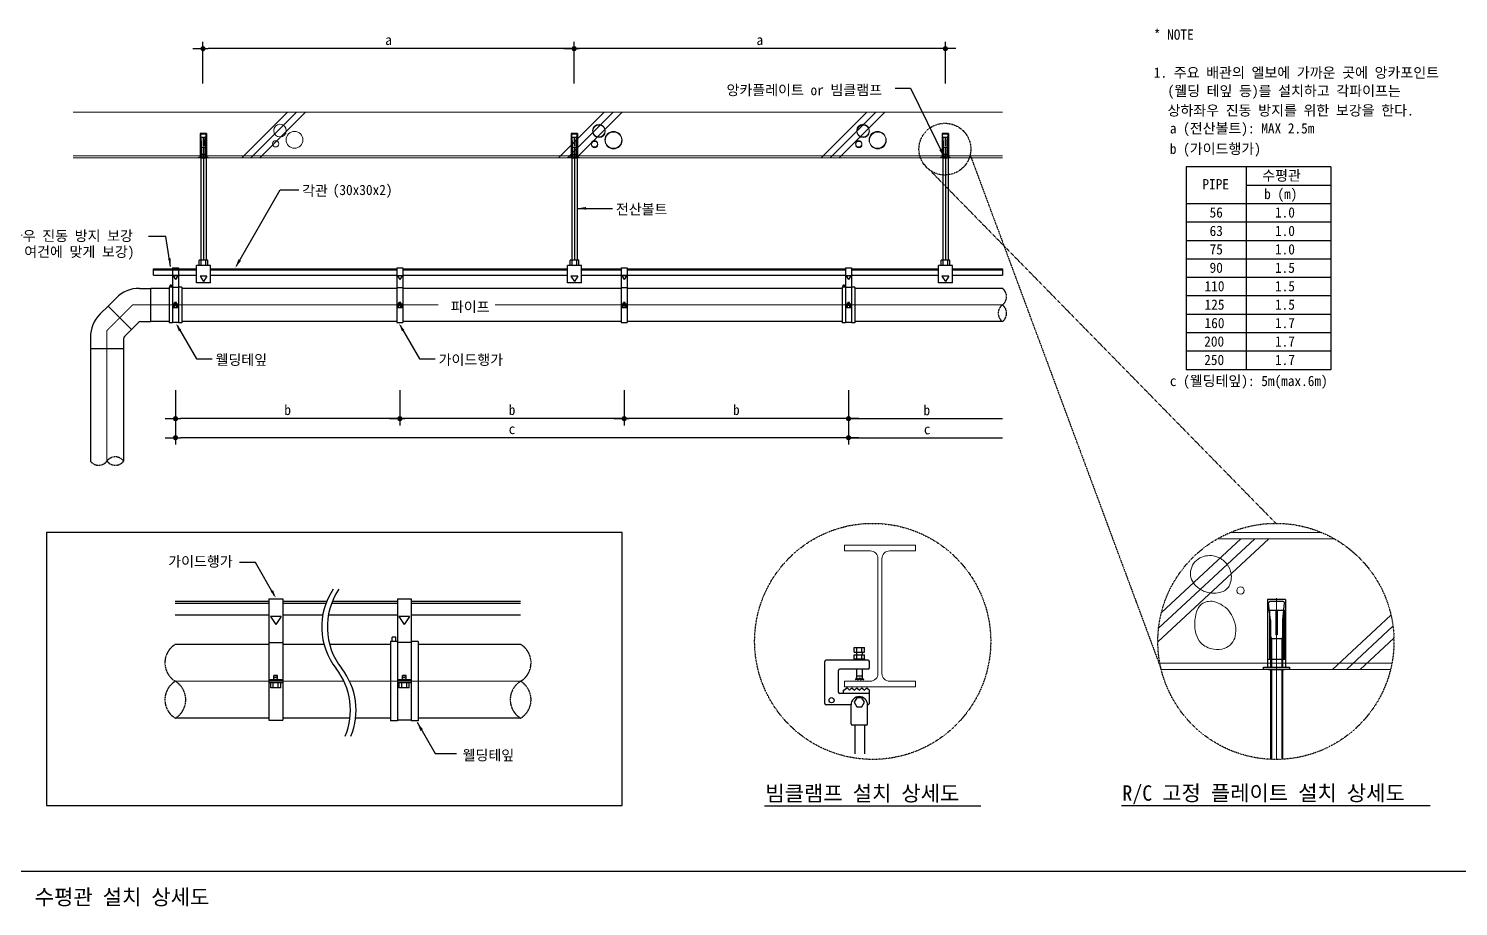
# Model space of a CAD drawing. Header units: millimetres. Extents: x 5104319 to 7084979, y 3076390 to 3633130.
# Drawn here: x 6771470 to 6938439, y 3078659 to 3181166 of the extents above; entities that cross this region are included whole.
import ezdxf
from ezdxf.enums import TextEntityAlignment as Align

# ---------------------------------------------------------------- set-up
doc = ezdxf.new("R2010")
doc.units = ezdxf.units.MM
doc.header["$PDMODE"] = 1
for name, pattern in [('CEN', [8.5, 8, -0.2, 0.1, -0.2]), ('DASHDOTX2', [50.8, 25.4, -12.7, 0, -12.7]), ('HIDDEN', [9.525, 6.35, -3.175])]:
    doc.linetypes.add(name, pattern=pattern)
doc.layers.get('Defpoints').update_dxf_attribs({"color": 140})
for name, color, linetype, lineweight in [('A-CNTL', 1, 'CEN', 15), ('A-CUTL', 7, 'Continuous', 25), ('A-DIMS', 7, 'Continuous', 25), ('A-ELEV-LIN2', 7, 'Continuous', 25), ('A-ELEV-LIN3', 8, 'Continuous', 18), ('A-MKXS-LEAD', 7, 'Continuous', 25), ('A-MKXS-MAK2', 3, 'DASHDOTX2', 25), ('A-MKXS-TEXT1', 3, 'Continuous', 25), ('A-MKXX-SYMB', 7, 'Continuous', 25), ('A-SECT-LIN1', 4, 'Continuous', 25), ('A-XXXX-HATC', 8, 'Continuous', 18), ('A-XXXX-NOTE', 3, 'Continuous', 25), ('A-XXXX-STL', 3, 'Continuous', 25), ('A-XXXX-TABL', 7, 'Continuous', 25), ('A-XXXX-TXT1', 3, 'Continuous', 25), ('A-XXXX-TXT2', 3, 'Continuous', 25)]:
    doc.layers.add(name, color=color, linetype=linetype, lineweight=lineweight)
doc.styles.add('HY울릉도L', font='')
doc.styles.add('돋움', font='')
doc.styles.add('돋움체', font='')
doc.styles.get('HY울릉도L').set_extended_font_data('Dotum')
doc.styles.get('돋움').set_extended_font_data('DotumChe')
doc.styles.get('돋움체').set_extended_font_data('DotumChe')
doc.dimstyles.new('CDIM', dxfattribs={"dimtxt": 3, "dimasz": 1.5, "dimexe": 2, "dimexo": 1, "dimgap": 1, "dimtad": 1, "dimdec": 0, "dimrnd": 0.5, "dimzin": 0, "dimdsep": 32, "dimlunit": 6, "dimtxsty": 'HY울릉도L', "dimblk1": '_CIDOT', "dimblk2": '_CIDOT', "dimsah": 1, "dimcen": 5.5, "dimclrd": 2, "dimclre": 2, "dimclrt": 7, "dimadec": 0, "dimazin": 0, "dimtfac": 1, "dimtdec": 0, "dimtix": 1, "dimtmove": 2, "dimatfit": 1, "dimldrblk": '_CIDOT', "dimfxl": 1, "dimtolj": 1, "dimtzin": 0, "dimlwd": -1, "dimarcsym": 0})

# ---------------------------------------------------------------- blocks, each defined once
blk = doc.blocks.new('_CIDOT')
at = {"color": 0, "linetype": 'ByBlock'}
blk.add_line((2, 0), (-1, 0), dxfattribs=at)
at = {"color": 0, "linetype": 'ByBlock', "const_width": 0.5}
blk.add_lwpolyline([(-0.25, 0, 1), (0.25, 0, 1)], format="xyb", close=True, dxfattribs=at)
blk = doc.blocks.new('*D76')
at = {"layer": 'A-DIMS', "lineweight": -2, "transparency": 16777216}
for p, q in [((6791834, 3174751), (6791834, 3179622)), ((6835183, 3174751), (6835183, 3179622))]:
    blk.add_line(p, q, dxfattribs=at)
at = {"layer": 'A-DIMS', "transparency": 16777216}
blk.add_line((6834583, 3178822), (6792434, 3178822), dxfattribs=at)
at = {"layer": 'Defpoints', "color": 0, "transparency": 16777216}
for p in [(6791834, 3178822), (6791834, 3174351), (6835183, 3174351)]:
    blk.add_point(p, dxfattribs=at)
at = {"layer": 'A-DIMS', "transparency": 16777216, "xscale": 600, "yscale": 600, "zscale": 600, "rotation": 180}
blk.add_blockref('_CIDOT', (6791834, 3178822), dxfattribs=at)
at = {"layer": 'A-DIMS', "transparency": 16777216, "xscale": 600, "yscale": 600, "zscale": 600}
blk.add_blockref('_CIDOT', (6835183, 3178822), dxfattribs=at)
at = {"layer": 'A-DIMS', "color": 3, "transparency": 16777216, "insert": (6813509, 3179835), "char_height": 1200, "attachment_point": 5, "style": '돋움체'}
blk.add_mtext('\\A1;a', dxfattribs=at)
blk = doc.blocks.new('*D77')
at = {"layer": 'A-DIMS', "lineweight": -2, "transparency": 16777216}
for p, q in [((6835183, 3174751), (6835183, 3179622)), ((6878533, 3174751), (6878533, 3179622))]:
    blk.add_line(p, q, dxfattribs=at)
at = {"layer": 'A-DIMS', "transparency": 16777216}
blk.add_line((6877933, 3178822), (6835783, 3178822), dxfattribs=at)
at = {"layer": 'Defpoints', "color": 0, "transparency": 16777216}
for p in [(6835183, 3178822), (6835183, 3174351), (6878533, 3174351)]:
    blk.add_point(p, dxfattribs=at)
at = {"layer": 'A-DIMS', "transparency": 16777216, "xscale": 600, "yscale": 600, "zscale": 600, "rotation": 180}
blk.add_blockref('_CIDOT', (6835183, 3178822), dxfattribs=at)
at = {"layer": 'A-DIMS', "transparency": 16777216, "xscale": 600, "yscale": 600, "zscale": 600}
blk.add_blockref('_CIDOT', (6878533, 3178822), dxfattribs=at)
at = {"layer": 'A-DIMS', "color": 3, "transparency": 16777216, "insert": (6856858, 3179835), "char_height": 1200, "attachment_point": 5, "style": '돋움체'}
blk.add_mtext('\\A1;a', dxfattribs=at)
blk = doc.blocks.new('*D78')
at = {"layer": 'A-DIMS', "lineweight": -2, "transparency": 16777216}
for p, q in [((6788625, 3138949), (6788625, 3132587)), ((6867220, 3138949), (6867220, 3132587))]:
    blk.add_line(p, q, dxfattribs=at)
at = {"layer": 'A-DIMS', "transparency": 16777216}
blk.add_line((6866620, 3133387), (6789225, 3133387), dxfattribs=at)
at = {"layer": 'Defpoints', "color": 0, "transparency": 16777216}
for p in [(6788625, 3139349), (6867220, 3139349), (6788625, 3133387)]:
    blk.add_point(p, dxfattribs=at)
at = {"layer": 'A-DIMS', "transparency": 16777216, "xscale": 600, "yscale": 600, "zscale": 600, "rotation": 180}
blk.add_blockref('_CIDOT', (6788625, 3133387), dxfattribs=at)
at = {"layer": 'A-DIMS', "transparency": 16777216, "xscale": 600, "yscale": 600, "zscale": 600}
blk.add_blockref('_CIDOT', (6867220, 3133387), dxfattribs=at)
at = {"layer": 'A-DIMS', "color": 3, "transparency": 16777216, "insert": (6827923, 3134399), "char_height": 1200, "attachment_point": 5, "style": '돋움체'}
blk.add_mtext('\\A1;c', dxfattribs=at)
blk = doc.blocks.new('*D79')
at = {"layer": 'A-DIMS', "lineweight": -2, "transparency": 16777216}
for p, q in [((6841022, 3138949), (6841022, 3134817)), ((6867220, 3138949), (6867220, 3134817))]:
    blk.add_line(p, q, dxfattribs=at)
at = {"layer": 'A-DIMS', "transparency": 16777216}
blk.add_line((6866620, 3135617), (6841622, 3135617), dxfattribs=at)
at = {"layer": 'Defpoints', "color": 0, "transparency": 16777216}
for p in [(6841022, 3139349), (6867220, 3139349), (6841022, 3135617)]:
    blk.add_point(p, dxfattribs=at)
at = {"layer": 'A-DIMS', "transparency": 16777216, "xscale": 600, "yscale": 600, "zscale": 600, "rotation": 180}
blk.add_blockref('_CIDOT', (6841022, 3135617), dxfattribs=at)
at = {"layer": 'A-DIMS', "transparency": 16777216, "xscale": 600, "yscale": 600, "zscale": 600}
blk.add_blockref('_CIDOT', (6867220, 3135617), dxfattribs=at)
at = {"layer": 'A-DIMS', "color": 3, "transparency": 16777216, "insert": (6854121, 3136630), "char_height": 1200, "attachment_point": 5, "style": '돋움체'}
blk.add_mtext('\\A1;b', dxfattribs=at)
blk = doc.blocks.new('*D80')
at = {"layer": 'A-DIMS', "lineweight": -2, "transparency": 16777216}
for p, q in [((6814823, 3138949), (6814823, 3134817)), ((6841022, 3138949), (6841022, 3134817))]:
    blk.add_line(p, q, dxfattribs=at)
at = {"layer": 'A-DIMS', "transparency": 16777216}
blk.add_line((6840422, 3135617), (6815423, 3135617), dxfattribs=at)
at = {"layer": 'Defpoints', "color": 0, "transparency": 16777216}
for p in [(6814823, 3139349), (6841022, 3139349), (6814823, 3135617)]:
    blk.add_point(p, dxfattribs=at)
at = {"layer": 'A-DIMS', "transparency": 16777216, "xscale": 600, "yscale": 600, "zscale": 600, "rotation": 180}
blk.add_blockref('_CIDOT', (6814823, 3135617), dxfattribs=at)
at = {"layer": 'A-DIMS', "transparency": 16777216, "xscale": 600, "yscale": 600, "zscale": 600}
blk.add_blockref('_CIDOT', (6841022, 3135617), dxfattribs=at)
at = {"layer": 'A-DIMS', "color": 3, "transparency": 16777216, "insert": (6827923, 3136630), "char_height": 1200, "attachment_point": 5, "style": '돋움체'}
blk.add_mtext('\\A1;b', dxfattribs=at)
blk = doc.blocks.new('*D81')
at = {"layer": 'A-DIMS', "lineweight": -2, "transparency": 16777216}
for p, q in [((6788625, 3138949), (6788625, 3134817)), ((6814823, 3138949), (6814823, 3134817))]:
    blk.add_line(p, q, dxfattribs=at)
at = {"layer": 'A-DIMS', "transparency": 16777216}
blk.add_line((6814223, 3135617), (6789225, 3135617), dxfattribs=at)
at = {"layer": 'Defpoints', "color": 0, "transparency": 16777216}
for p in [(6788625, 3139349), (6814823, 3139349), (6788625, 3135617)]:
    blk.add_point(p, dxfattribs=at)
at = {"layer": 'A-DIMS', "transparency": 16777216, "xscale": 600, "yscale": 600, "zscale": 600, "rotation": 180}
blk.add_blockref('_CIDOT', (6788625, 3135617), dxfattribs=at)
at = {"layer": 'A-DIMS', "transparency": 16777216, "xscale": 600, "yscale": 600, "zscale": 600}
blk.add_blockref('_CIDOT', (6814823, 3135617), dxfattribs=at)
at = {"layer": 'A-DIMS', "color": 3, "transparency": 16777216, "insert": (6801724, 3136630), "char_height": 1200, "attachment_point": 5, "style": '돋움체'}
blk.add_mtext('\\A1;b', dxfattribs=at)

msp = doc.modelspace()

# ---------------------------------------------------------------- linework, layer by layer
at = {"layer": 'A-CNTL'}
for p, q in [((6780624.7, 3145902.1), (6782120.5, 3147397.9)), ((6783616.3, 3148893.7), (6782120.5, 3147397.9)), ((6783616.3, 3148893.7), (6819308.5, 3148893.7)), ((6885188.5, 3148893.7), (6825951.2, 3148893.7)), ((6780624.7, 3145902.1), (6780624.7, 3130662.6)), ((6917198.9, 3114659.9), (6917198.9, 3095823.9)), ((6808297.6, 3104948.4), (6788604.6, 3104948.4)), ((6828928, 3104948.4), (6808951.7, 3104948.4))]:
    msp.add_line(p, q, dxfattribs=at)
at = {"layer": 'A-CUTL', "linetype": 'HIDDEN', "ltscale": 20}
for centre, radius, start, end in [((6884471, 3149863.3), 1206.3, 306.502961, 53.497039), ((6885906.1, 3147924.1), 1206.3, 126.502961, 233.497039), ((6884471, 3147924.1), 1206.3, 306.502961, 53.497039), ((6781594.3, 3129945.1), 1206.3, 36.502962, 143.497038), ((6779655.1, 3131380.2), 1206.3, 216.502962, 323.497038), ((6781594.3, 3131380.2), 1206.3, 216.502962, 323.497038), ((6789903.9, 3107103.1), 2516.2, 121.091155, 238.908845), ((6827628.6, 3107103.1), 2516.2, 301.091155, 58.908845), ((6789903.9, 3102793.7), 2516.2, 121.091155, 238.908845), ((6787305.2, 3102793.7), 2516.2, 301.091155, 58.908845), ((6830227.3, 3102793.7), 2516.2, 121.091155, 238.908845), ((6827628.6, 3102793.7), 2516.2, 301.091155, 58.908845)]:
    msp.add_arc(centre, radius, start, end, dxfattribs=at)
at = {"layer": 'A-CUTL'}
for centre, start, end in [((6813565.1, 3111291.6), 146.04022, 218.13784), ((6814219.2, 3111291.6), 146.04022, 218.13784), ((6801190.9, 3101575.8), 337.173136, 38.13784), ((6801845, 3101575.8), 337.173136, 38.13784)]:
    msp.add_arc(centre, 7866.3, start, end, dxfattribs=at)
at = {"layer": 'A-DIMS'}
for points in [[(6867210.9, 3135617.1), (6885188.5, 3135617.1)], [(6867210.9, 3133377.2), (6885188.5, 3133377.2)]]:
    msp.add_lwpolyline(points, dxfattribs=at)
at = {"layer": 'A-ELEV-LIN2'}
for p, q in [((6792255, 3168918.6), (6791524.2, 3168918.6)), ((6791524.2, 3168918.6), (6791524.2, 3166156.5)), ((6791536.8, 3166460.5), (6791536.8, 3168476.5)), ((6791536.8, 3168476.5), (6791864.4, 3168476.5)), ((6791637.6, 3168073.3), (6791567.5, 3168773.9)), ((6791597.3, 3168476.5), (6791597.3, 3166460.5)), ((6792161.5, 3168829.3), (6791617.7, 3168829.3)), ((6791637.6, 3168073.3), (6791637.6, 3166156.5)), ((6791864.4, 3168476.5), (6791864.4, 3167468.5)), ((6791914.8, 3167468.5), (6791864.4, 3167468.5)), ((6791914.8, 3168476.5), (6791914.8, 3167468.5)), ((6791914.8, 3168476.5), (6792242.4, 3168476.5)), ((6792141.6, 3168073.3), (6792211.6, 3168773.9)), ((6792141.6, 3166156.5), (6792141.6, 3168073.3)), ((6792181.9, 3168476.5), (6792181.9, 3166460.5)), ((6792242.4, 3168476.5), (6792242.4, 3166460.5)), ((6792255, 3168918.6), (6792255, 3166156.5)), ((6835576.5, 3168918.6), (6834845.7, 3168918.6)), ((6834845.7, 3168918.6), (6834845.7, 3166156.5)), ((6834858.3, 3166460.5), (6834858.3, 3168476.5)), ((6834858.3, 3168476.5), (6835185.9, 3168476.5)), ((6834959.1, 3168073.3), (6834889, 3168773.9)), ((6834918.8, 3168476.5), (6834918.8, 3166460.5)), ((6835483, 3168829.3), (6834939.2, 3168829.3)), ((6834959.1, 3168073.3), (6834959.1, 3166156.5)), ((6835185.9, 3168476.5), (6835185.9, 3167468.5)), ((6835236.3, 3167468.5), (6835185.9, 3167468.5)), ((6835236.3, 3168476.5), (6835236.3, 3167468.5)), ((6835236.3, 3168476.5), (6835563.9, 3168476.5)), ((6835463.1, 3168073.3), (6835533.2, 3168773.9)), ((6835463.1, 3166156.5), (6835463.1, 3168073.3)), ((6835503.4, 3168476.5), (6835503.4, 3166460.5)), ((6835563.9, 3168476.5), (6835563.9, 3166460.5)), ((6835576.5, 3168918.6), (6835576.5, 3166156.5)), ((6878898, 3168918.6), (6878167.2, 3168918.6)), ((6878167.2, 3168918.6), (6878167.2, 3166156.5)), ((6878179.8, 3166460.5), (6878179.8, 3168476.5)), ((6878179.8, 3168476.5), (6878507.4, 3168476.5)), ((6878280.6, 3168073.3), (6878210.6, 3168773.9)), ((6878240.3, 3168476.5), (6878240.3, 3166460.5)), ((6878804.5, 3168829.3), (6878260.7, 3168829.3)), ((6878280.6, 3168073.3), (6878280.6, 3166156.5)), ((6878507.4, 3168476.5), (6878507.4, 3167468.5)), ((6878557.8, 3167468.5), (6878507.4, 3167468.5)), ((6878557.8, 3168476.5), (6878557.8, 3167468.5)), ((6878557.8, 3168476.5), (6878885.4, 3168476.5)), ((6878784.6, 3168073.3), (6878854.7, 3168773.9)), ((6878784.6, 3166156.5), (6878784.6, 3168073.3)), ((6878824.9, 3168476.5), (6878824.9, 3166460.5)), ((6878885.4, 3168476.5), (6878885.4, 3166460.5)), ((6878898, 3168918.6), (6878898, 3166156.5)), ((6792242.4, 3166460.5), (6791536.8, 3166460.5)), ((6791566.3, 3166055.7), (6792212.8, 3166055.7)), ((6791581.7, 3166055.7), (6791581.7, 3154108.6)), ((6791637.6, 3167317.3), (6792141.6, 3167317.3)), ((6791889.6, 3167317.3), (6791889.6, 3154108.6)), ((6792197.4, 3166055.7), (6792197.4, 3154108.6)), ((6835563.9, 3166460.5), (6834858.3, 3166460.5)), ((6834887.9, 3166055.7), (6835534.3, 3166055.7)), ((6834903.2, 3166055.7), (6834903.2, 3154108.6)), ((6834959.1, 3167317.3), (6835463.1, 3167317.3)), ((6835211.1, 3167317.3), (6835211.1, 3154108.6)), ((6835519, 3166055.7), (6835519, 3154108.6)), ((6878885.4, 3166460.5), (6878179.8, 3166460.5)), ((6878209.4, 3166055.7), (6878855.9, 3166055.7)), ((6878224.8, 3166055.7), (6878224.8, 3154108.6)), ((6878280.6, 3167317.3), (6878784.6, 3167317.3)), ((6878532.6, 3167317.3), (6878532.6, 3154108.6)), ((6878840.5, 3166055.7), (6878840.5, 3154108.6)), ((6792393.9, 3154108.6), (6791385.3, 3154108.6)), ((6791385.3, 3153496.7), (6791385.3, 3154108.6)), ((6791620.1, 3153496.7), (6791620.1, 3154108.6)), ((6792159, 3153496.7), (6792159, 3154108.6)), ((6792393.9, 3153496.7), (6792393.9, 3154108.6)), ((6835715.4, 3154108.6), (6834706.8, 3154108.6)), ((6834706.8, 3153496.7), (6834706.8, 3154108.6)), ((6834941.6, 3153496.7), (6834941.6, 3154108.6)), ((6835480.6, 3153496.7), (6835480.6, 3154108.6)), ((6835715.4, 3153496.7), (6835715.4, 3154108.6)), ((6879036.9, 3154108.6), (6878028.3, 3154108.6)), ((6878028.3, 3153496.7), (6878028.3, 3154108.6)), ((6878263.2, 3153496.7), (6878263.2, 3154108.6)), ((6878802.1, 3153496.7), (6878802.1, 3154108.6)), ((6879036.9, 3153496.7), (6879036.9, 3154108.6)), ((6786061.1, 3153111.5), (6791077.7, 3153111.5)), ((6786061.1, 3152384.3), (6786061.1, 3153111.5)), ((6786061.1, 3152990.3), (6791077.7, 3152990.3)), ((6786061.1, 3152384.3), (6791077.7, 3152384.3)), ((6788261.1, 3153224.6), (6788261.1, 3146808.1)), ((6788261.1, 3153224.6), (6788988.3, 3153224.6)), ((6788988.3, 3153224.6), (6788988.3, 3146808.1)), ((6791077.7, 3151463.2), (6791077.7, 3153496.7)), ((6792701.4, 3153496.7), (6791077.7, 3153496.7)), ((6792701.4, 3151463.2), (6792701.4, 3153496.7)), ((6792701.4, 3153111.5), (6814459.7, 3153111.5)), ((6792701.4, 3152990.3), (6814459.7, 3152990.3)), ((6792701.4, 3152384.3), (6814459.7, 3152384.3)), ((6814459.7, 3153224.6), (6814459.7, 3146848.4)), ((6814459.7, 3153224.6), (6815186.9, 3153224.6)), ((6815186.9, 3153224.6), (6815186.9, 3146848.4)), ((6815186.9, 3153111.5), (6834399.3, 3153111.5)), ((6815186.9, 3152990.3), (6834399.3, 3152990.3)), ((6815186.9, 3152384.3), (6834399.3, 3152384.3)), ((6834399.3, 3151463.2), (6834399.3, 3153496.7)), ((6836022.9, 3153496.7), (6834399.3, 3153496.7)), ((6836022.9, 3151463.2), (6836022.9, 3153496.7)), ((6836022.9, 3153111.5), (6840658.2, 3153111.5)), ((6836022.9, 3152990.3), (6840658.2, 3152990.3)), ((6836022.9, 3152384.3), (6866856.8, 3152384.3)), ((6840658.2, 3153224.6), (6840658.2, 3146848.4)), ((6840658.2, 3153224.6), (6841385.4, 3153224.6)), ((6841385.4, 3153224.6), (6841385.4, 3146848.4)), ((6841385.4, 3153111.5), (6866856.8, 3153111.5)), ((6841385.4, 3152990.3), (6866856.8, 3152990.3)), ((6866856.8, 3153224.6), (6866856.8, 3146808.1)), ((6866856.8, 3153224.6), (6867584, 3153224.6)), ((6867584, 3153224.6), (6867584, 3146808.1)), ((6867584, 3153111.5), (6877720.8, 3153111.5)), ((6867584, 3152990.3), (6877720.8, 3152990.3)), ((6867584, 3152384.3), (6877720.8, 3152384.3)), ((6877720.8, 3151463.2), (6877720.8, 3153496.7)), ((6879344.5, 3153496.7), (6877720.8, 3153496.7)), ((6879344.5, 3151463.2), (6879344.5, 3153496.7)), ((6879344.5, 3153111.5), (6885188.5, 3153111.5)), ((6879344.5, 3152990.3), (6885188.5, 3152990.3)), ((6879344.5, 3152384.3), (6885188.5, 3152384.3)), ((6885188.5, 3153111.5), (6885188.5, 3152384.3)), ((6787897.5, 3150979.4), (6787897.5, 3146808.1)), ((6788261.1, 3150979.4), (6787897.5, 3150979.4)), ((6788171.6, 3151204.7), (6787986.9, 3151204.7)), ((6787986.9, 3150979.4), (6787986.9, 3151204.7)), ((6788171.6, 3150979.4), (6788171.6, 3151204.7)), ((6788988.3, 3150939), (6788261.1, 3150939)), ((6788905.5, 3152300.3), (6788343.9, 3152300.3)), ((6788343.9, 3152300.3), (6788624.7, 3151871.6)), ((6788905.5, 3152300.3), (6788624.7, 3151871.6)), ((6789351.9, 3150979.4), (6788988.3, 3150979.4)), ((6789351.9, 3150979.4), (6789351.9, 3146808.1)), ((6792701.4, 3151463.2), (6791077.7, 3151463.2)), ((6792290.7, 3152246.3), (6791488.5, 3152246.3)), ((6791488.5, 3152246.3), (6791889.6, 3151633.9)), ((6792290.7, 3152246.3), (6791889.6, 3151633.9)), ((6814459.7, 3150939), (6815186.9, 3150939)), ((6815104.1, 3152300.3), (6814542.5, 3152300.3)), ((6814542.5, 3152300.3), (6814823.3, 3151871.6)), ((6815104.1, 3152300.3), (6814823.3, 3151871.6)), ((6836022.9, 3151463.2), (6834399.3, 3151463.2)), ((6835612.2, 3152246.3), (6834810, 3152246.3)), ((6834810, 3152246.3), (6835211.1, 3151633.9)), ((6835612.2, 3152246.3), (6835211.1, 3151633.9)), ((6840658.2, 3150939), (6841385.4, 3150939)), ((6841302.6, 3152300.3), (6840741.1, 3152300.3)), ((6840741.1, 3152300.3), (6841021.8, 3151871.6)), ((6841302.6, 3152300.3), (6841021.8, 3151871.6)), ((6866493.2, 3150979.4), (6866493.2, 3146808.1)), ((6866856.8, 3150979.4), (6866493.2, 3150979.4)), ((6866767.3, 3151204.7), (6866582.7, 3151204.7)), ((6866582.7, 3150979.4), (6866582.7, 3151204.7)), ((6866767.3, 3150979.4), (6866767.3, 3151204.7)), ((6867584, 3150939), (6866856.8, 3150939)), ((6867501.2, 3152300.3), (6866939.6, 3152300.3)), ((6866939.6, 3152300.3), (6867220.4, 3151871.6)), ((6867501.2, 3152300.3), (6867220.4, 3151871.6)), ((6867947.6, 3150979.4), (6867584, 3150979.4)), ((6867947.6, 3150979.4), (6867947.6, 3146808.1)), ((6879344.5, 3151463.2), (6877720.8, 3151463.2)), ((6878933.7, 3152246.3), (6878131.5, 3152246.3)), ((6878131.5, 3152246.3), (6878532.6, 3151633.9)), ((6878933.7, 3152246.3), (6878532.6, 3151633.9)), ((6788723.7, 3149197.1), (6788525.7, 3149197.1)), ((6788525.7, 3148976.2), (6788525.7, 3149197.1)), ((6788723.7, 3149150.6), (6788525.7, 3149195.5)), ((6788723.7, 3149057.5), (6788525.7, 3149102.5)), ((6788723.7, 3148976.2), (6788723.7, 3149197.1)), ((6814922.2, 3149197.1), (6814724.3, 3149197.1)), ((6814724.3, 3148976.2), (6814724.3, 3149197.1)), ((6814922.2, 3149150.6), (6814724.3, 3149195.5)), ((6814922.2, 3149057.5), (6814724.3, 3149102.5)), ((6814922.2, 3148976.2), (6814922.2, 3149197.1)), ((6841120.8, 3149197.1), (6840922.9, 3149197.1)), ((6840922.9, 3148976.2), (6840922.9, 3149197.1)), ((6841120.8, 3149150.6), (6840922.9, 3149195.5)), ((6841120.8, 3149057.5), (6840922.9, 3149102.5)), ((6841120.8, 3148976.2), (6841120.8, 3149197.1)), ((6867319.4, 3149197.1), (6867121.4, 3149197.1)), ((6867121.4, 3148976.2), (6867121.4, 3149197.1)), ((6867319.4, 3149150.6), (6867121.4, 3149195.5)), ((6867319.4, 3149057.5), (6867121.4, 3149102.5)), ((6867319.4, 3148976.2), (6867319.4, 3149197.1)), ((6788988.3, 3148976.2), (6788261.1, 3148976.2)), ((6788988.3, 3148893.7), (6788261.1, 3148893.7)), ((6788988.3, 3148811.2), (6788261.1, 3148811.2)), ((6788360.8, 3148547.3), (6788360.8, 3148811.2)), ((6788888.6, 3148547.3), (6788360.8, 3148547.3)), ((6788492.7, 3148547.3), (6788492.7, 3148811.2)), ((6788671.8, 3148976.2), (6788525.7, 3149009.4)), ((6788756.7, 3148547.3), (6788756.7, 3148811.2)), ((6788888.6, 3148547.3), (6788888.6, 3148811.2)), ((6815186.9, 3148976.2), (6814459.7, 3148976.2)), ((6815186.9, 3148893.7), (6814459.7, 3148893.7)), ((6815186.9, 3148811.2), (6814459.7, 3148811.2)), ((6814559.4, 3148547.3), (6814559.4, 3148811.2)), ((6815087.2, 3148547.3), (6814559.4, 3148547.3)), ((6814691.3, 3148547.3), (6814691.3, 3148811.2)), ((6814870.4, 3148976.2), (6814724.3, 3149009.4)), ((6814955.2, 3148547.3), (6814955.2, 3148811.2)), ((6815087.2, 3148547.3), (6815087.2, 3148811.2)), ((6841385.4, 3148976.2), (6840658.2, 3148976.2)), ((6841385.4, 3148893.7), (6840658.2, 3148893.7)), ((6841385.4, 3148811.2), (6840658.2, 3148811.2)), ((6840757.9, 3148547.3), (6840757.9, 3148811.2)), ((6841285.8, 3148547.3), (6840757.9, 3148547.3)), ((6840889.9, 3148547.3), (6840889.9, 3148811.2)), ((6841069, 3148976.2), (6840922.9, 3149009.4)), ((6841153.8, 3148547.3), (6841153.8, 3148811.2)), ((6841285.8, 3148547.3), (6841285.8, 3148811.2)), ((6867584, 3148976.2), (6866856.8, 3148976.2)), ((6867584, 3148893.7), (6866856.8, 3148893.7)), ((6867584, 3148811.2), (6866856.8, 3148811.2)), ((6866956.5, 3148547.3), (6866956.5, 3148811.2)), ((6867484.3, 3148547.3), (6866956.5, 3148547.3)), ((6867088.4, 3148547.3), (6867088.4, 3148811.2)), ((6867267.5, 3148976.2), (6867121.4, 3149009.4)), ((6867352.4, 3148547.3), (6867352.4, 3148811.2)), ((6867484.3, 3148547.3), (6867484.3, 3148811.2)), ((6788261.1, 3146808.1), (6787897.5, 3146808.1)), ((6788988.3, 3146848.4), (6788261.1, 3146848.4)), ((6789351.9, 3146808.1), (6788988.3, 3146808.1)), ((6814459.7, 3146848.4), (6815186.9, 3146848.4)), ((6840658.2, 3146848.4), (6841385.4, 3146848.4)), ((6866856.8, 3146808.1), (6866493.2, 3146808.1)), ((6867584, 3146848.4), (6866856.8, 3146848.4)), ((6867947.6, 3146808.1), (6867584, 3146808.1)), ((6788604.6, 3114321.4), (6799526.6, 3114321.4)), ((6788604.6, 3114052.1), (6799526.6, 3114052.1)), ((6799526.6, 3114572.6), (6801142.6, 3114572.6)), ((6799526.6, 3114572.6), (6799526.6, 3100403.3)), ((6801142.6, 3114572.6), (6801142.6, 3100403.3)), ((6801142.6, 3114321.4), (6806305.7, 3114321.4)), ((6801142.6, 3114052.1), (6806199, 3114052.1)), ((6806853.2, 3114052.1), (6814534.9, 3114052.1)), ((6806959.8, 3114321.4), (6814534.9, 3114321.4)), ((6814534.9, 3114572.6), (6816151, 3114572.6)), ((6814534.9, 3114572.6), (6814534.9, 3100313.6)), ((6816151, 3114572.6), (6816151, 3100313.6)), ((6816151, 3114321.4), (6828928, 3114321.4)), ((6816151, 3114052.1), (6828928, 3114052.1)), ((6918242.9, 3114504.9), (6916154.9, 3114504.9)), ((6916154.9, 3114504.9), (6916154.9, 3106613.2)), ((6918242.9, 3114504.9), (6918242.9, 3106613.2)), ((6788604.6, 3112705.4), (6799526.6, 3112705.4)), ((6800958.5, 3112518.6), (6799710.6, 3112518.6)), ((6799710.6, 3112518.6), (6800334.6, 3111566)), ((6800958.5, 3112518.6), (6800334.6, 3111566)), ((6801142.6, 3112705.4), (6805826.9, 3112705.4)), ((6806481, 3112705.4), (6814534.9, 3112705.4)), ((6814719, 3112518.6), (6815343, 3111566)), ((6815966.9, 3112518.6), (6814719, 3112518.6)), ((6815966.9, 3112518.6), (6815343, 3111566)), ((6816151, 3112705.4), (6828928, 3112705.4)), ((6799526.6, 3109493.5), (6801142.6, 3109493.5)), ((6814534.9, 3109583.2), (6813726.9, 3109583.2)), ((6813726.9, 3109583.2), (6813726.9, 3100313.6)), ((6814336.1, 3110083.9), (6813925.7, 3110083.9)), ((6813925.7, 3109583.2), (6813925.7, 3110083.9)), ((6814336.1, 3109583.2), (6814336.1, 3110083.9)), ((6816151, 3109493.5), (6814534.9, 3109493.5)), ((6816959, 3109583.2), (6816151, 3109583.2)), ((6816959, 3109583.2), (6816959, 3100313.6)), ((6800114.6, 3105131.7), (6800114.6, 3105622.7)), ((6800554.5, 3105622.7), (6800114.6, 3105622.7)), ((6800554.5, 3105131.7), (6800554.5, 3105622.7)), ((6815123, 3105131.7), (6815123, 3105622.7)), ((6815562.9, 3105622.7), (6815123, 3105622.7)), ((6815562.9, 3105131.7), (6815562.9, 3105622.7)), ((6916275.3, 3106325.2), (6918122.5, 3106325.2)), ((6801142.6, 3105131.7), (6799526.6, 3105131.7)), ((6801142.6, 3104948.4), (6799526.6, 3104948.4)), ((6801142.6, 3104765.2), (6799526.6, 3104765.2)), ((6799748.1, 3104178.7), (6799748.1, 3104765.2)), ((6800921, 3104178.7), (6799748.1, 3104178.7)), ((6800041.3, 3104178.7), (6800041.3, 3104765.2)), ((6800554.5, 3105519.2), (6800114.6, 3105619.2)), ((6800554.5, 3105312.4), (6800114.6, 3105412.3)), ((6800439.3, 3105131.7), (6800114.6, 3105205.5)), ((6800627.8, 3104178.7), (6800627.8, 3104765.2)), ((6800921, 3104178.7), (6800921, 3104765.2)), ((6816151, 3105131.7), (6814534.9, 3105131.7)), ((6816151, 3104948.4), (6814534.9, 3104948.4)), ((6816151, 3104765.2), (6814534.9, 3104765.2)), ((6814756.5, 3104178.7), (6814756.5, 3104765.2)), ((6815929.4, 3104178.7), (6814756.5, 3104178.7)), ((6815049.7, 3104178.7), (6815049.7, 3104765.2)), ((6815562.9, 3105519.2), (6815123, 3105619.2)), ((6815562.9, 3105312.4), (6815123, 3105412.3)), ((6815447.7, 3105131.7), (6815123, 3105205.5)), ((6815636.2, 3104178.7), (6815636.2, 3104765.2)), ((6815929.4, 3104178.7), (6815929.4, 3104765.2)), ((6799526.6, 3100403.3), (6801142.6, 3100403.3)), ((6814534.9, 3100313.6), (6813726.9, 3100313.6)), ((6816151, 3100403.3), (6814534.9, 3100403.3)), ((6816959, 3100313.6), (6816151, 3100313.6))]:
    msp.add_line(p, q, dxfattribs=at)
for points in [[(6791360.4, 3166156.5), (6792418.8, 3166156.5), (6792418.8, 3166055.7), (6791360.4, 3166055.7), (6791360.4, 3166156.5)], [(6791637.6, 3167388.2), (6791678.5, 3167317.3), (6791678.5, 3166156.5)], [(6792141.6, 3167388.2), (6792100.7, 3167317.3), (6792100.7, 3166156.5)], [(6834681.9, 3166156.5), (6835740.3, 3166156.5), (6835740.3, 3166055.7), (6834681.9, 3166055.7), (6834681.9, 3166156.5)], [(6834959.1, 3167388.2), (6835000, 3167317.3), (6835000, 3166156.5)], [(6835463.1, 3167388.2), (6835422.2, 3167317.3), (6835422.2, 3166156.5)], [(6878003.4, 3166156.5), (6879061.8, 3166156.5), (6879061.8, 3166055.7), (6878003.4, 3166055.7), (6878003.4, 3166156.5)], [(6878280.6, 3167388.2), (6878321.5, 3167317.3), (6878321.5, 3166156.5)], [(6878784.6, 3167388.2), (6878743.7, 3167317.3), (6878743.7, 3166156.5)], [(6915686.9, 3106613.2), (6918711, 3106613.2), (6918711, 3106325.2), (6915686.9, 3106325.2), (6915686.9, 3106613.2)], [(6916478.9, 3106325.2), (6916478.9, 3095839)], [(6917918.9, 3095846.5), (6917918.9, 3106325.2)]]:
    msp.add_lwpolyline(points, dxfattribs=at)
for centre, start, end in [((6791617.7, 3168778.9), 90, 185.710593), ((6792161.5, 3168778.9), 354.289407, 90), ((6834939.2, 3168778.9), 90, 185.710593), ((6835483, 3168778.9), 354.289407, 90), ((6878260.7, 3168778.9), 90, 185.710593), ((6878804.5, 3168778.9), 354.289407, 90)]:
    msp.add_arc(centre, 50.4, start, end, dxfattribs=at)
at = {"layer": 'A-ELEV-LIN3'}
for p, q in [((6885188.5, 3171388.6), (6776692.7, 3171388.6)), ((6776692.7, 3166298.1), (6885188.5, 3166298.1)), ((6776692.7, 3166055.7), (6885188.5, 3166055.7)), ((6922446, 3122324.2), (6911809.4, 3122324.2)), ((6910326.8, 3121597), (6923928.5, 3121597)), ((6903582.7, 3107052.4), (6930672.7, 3107052.4)), ((6903740.4, 3106325.2), (6930515, 3106325.2))]:
    msp.add_line(p, q, dxfattribs=at)
msp.add_lwpolyline([(6872025.2, 3104951.8), (6875023, 3104951.8), (6875023, 3104290.2), (6866753.2, 3104290.2), (6866753.2, 3104951.8), (6869751, 3104951.8, 0.41421356), (6870660.7, 3105861.4), (6870660.7, 3119258.5, 0.41421356), (6869751, 3120168.2), (6866753.2, 3120168.2), (6866753.2, 3120829.8), (6875023, 3120829.8), (6875023, 3120168.2), (6872025.2, 3120168.2, 0.41421356), (6871115.5, 3119258.5), (6871115.5, 3105861.4, 0.41421356), (6872025.2, 3104951.8, 0.41421356)], format="xyb", dxfattribs=at)
at = {"layer": 'A-MKXS-LEAD'}
for p, q in [((6872664.7, 3174203.1), (6874444.2, 3174203.1)), ((6874444.2, 3174203.1), (6878378.2, 3166204.9)), ((6795745.6, 3153477.5), (6800866.1, 3162346.4)), ((6800866.1, 3162346.4), (6803033.8, 3162346.4)), ((6835605.6, 3160175.3), (6839668.4, 3160175.3)), ((6787493.7, 3156899.4), (6785467.7, 3156899.4)), ((6788057.5, 3153385), (6787493.7, 3156899.4)), ((6788821.5, 3146477.8), (6791060.3, 3142600)), ((6814870.5, 3146477.8), (6817109.3, 3142600)), ((6791060.3, 3142600), (6792916.4, 3142600)), ((6817109.3, 3142600), (6818965.4, 3142600)), ((6797963, 3118820.8), (6796106.9, 3118820.8)), ((6800201.8, 3114943), (6797963, 3118820.8)), ((6816844.4, 3100159.9), (6818956.9, 3096501.1)), ((6818956.9, 3096501.1), (6821424.7, 3096501.1))]:
    msp.add_line(p, q, dxfattribs=at)
for points in [[(6877807.8, 3166986.5), (6878092.1, 3167129.2), (6878378.2, 3166204.9)], [(6836560.1, 3160334.3), (6836560.1, 3160016.2), (6835605.6, 3160175.3)], [(6788063.4, 3154352.6), (6787749.2, 3154302.2), (6788057.5, 3153385)], [(6796289, 3154062.2), (6795980.4, 3154240.4), (6795600.2, 3153225.5)], [(6789291, 3145982.7), (6789015.5, 3145823.6), (6788676, 3146729.7)], [(6815340, 3145982.7), (6815064.5, 3145823.6), (6814725, 3146729.7)], [(6799732.3, 3115438.1), (6800007.8, 3115597.2), (6800347.3, 3114691)], [(6817221.6, 3099153.1), (6817527.7, 3099329.9), (6816844.4, 3100159.9)]]:
    msp.add_solid(points, dxfattribs=at)
at = {"layer": 'A-MKXS-MAK2'}
for p, q in [((6881420.7, 3166425.3), (6903740.4, 3106325.2)), ((6875967.1, 3165391.8), (6917127.7, 3123391.5))]:
    msp.add_line(p, q, dxfattribs=at)
for centre, radius in [((6878470.1, 3167089.6), 3024.5), ((6870040.2, 3109607.2), 13783.6), ((6917127.7, 3109607.6), 13783.9)]:
    msp.add_circle(centre, radius, dxfattribs=at)
at = {"layer": 'A-MKXX-SYMB'}
for p, q in [((6857425.7, 3090392.7), (6882654.8, 3090392.7)), ((6899113.1, 3090427.1), (6935142.3, 3090427.1))]:
    msp.add_line(p, q, dxfattribs=at)
at = {"layer": 'A-SECT-LIN1'}
for p, q in [((6916478.9, 3112089.8), (6916278.7, 3114091.6)), ((6917975.8, 3114249.9), (6916422, 3114249.9)), ((6917918.9, 3112089.8), (6918119.1, 3114091.6)), ((6916190.9, 3107481.8), (6916190.9, 3113241.9)), ((6916190.9, 3113241.9), (6917126.9, 3113241.9)), ((6916363.7, 3113241.9), (6916363.7, 3107481.8)), ((6917126.9, 3113241.9), (6917126.9, 3110361.8)), ((6917270.9, 3113241.9), (6917270.9, 3110361.8)), ((6917270.9, 3113241.9), (6918206.9, 3113241.9)), ((6918034.1, 3113241.9), (6918034.1, 3107481.8)), ((6918206.9, 3113241.9), (6918206.9, 3107481.8)), ((6916478.9, 3112089.8), (6916478.9, 3106613.2)), ((6917918.9, 3106613.2), (6917918.9, 3112089.8)), ((6916478.9, 3109929.8), (6917918.9, 3109929.8)), ((6917270.9, 3110361.8), (6917126.9, 3110361.8)), ((6869503.2, 3107400), (6864590.9, 3107400)), ((6869109.3, 3107511.7), (6867844, 3107511.7)), ((6867844, 3107511.7), (6867844, 3107400)), ((6867881.2, 3107511.7), (6867881.2, 3108032.7)), ((6867881.2, 3108032.7), (6869072.1, 3108032.7)), ((6867886.2, 3108359.3), (6867886.2, 3108880.3)), ((6867886.2, 3108880.3), (6869077.1, 3108880.3)), ((6867886.2, 3108359.3), (6869077.1, 3108359.3)), ((6868146.7, 3108359.3), (6868146.7, 3108032.7)), ((6868178.9, 3107511.7), (6868178.9, 3108032.7)), ((6868183.9, 3108359.3), (6868183.9, 3108880.3)), ((6868774.4, 3107511.7), (6868774.4, 3108032.7)), ((6868779.3, 3108359.3), (6868779.3, 3108880.3)), ((6868816.6, 3108359.3), (6868816.6, 3108032.7)), ((6869072.1, 3107511.7), (6869072.1, 3108032.7)), ((6869077.1, 3108359.3), (6869077.1, 3108880.3)), ((6869109.3, 3107511.7), (6869109.3, 3107400)), ((6918206.9, 3107481.8), (6916190.9, 3107481.8)), ((6864442, 3102338.9), (6864442, 3107251.2)), ((6866042.2, 3103678.6), (6866042.2, 3106209.2)), ((6869503.2, 3106358), (6866191.1, 3106358)), ((6868146.7, 3106358), (6868146.7, 3105333.3)), ((6868816.6, 3106358), (6868816.6, 3105333.3)), ((6869652, 3106506.9), (6869652, 3107251.2)), ((6867042.3, 3104191.9), (6866752.3, 3103901.9)), ((6867042.3, 3104191.9), (6867332.3, 3103901.9)), ((6867622.2, 3104191.9), (6867332.3, 3103901.9)), ((6867622.2, 3104191.9), (6867912.2, 3103901.9)), ((6868202.2, 3104191.9), (6867912.2, 3103901.9)), ((6868058.8, 3105235.4), (6867991.7, 3105114.4)), ((6868146.7, 3105212.2), (6867991.7, 3105114.4)), ((6868146.7, 3105333.3), (6868058.8, 3105235.4)), ((6868816.6, 3105556.6), (6868146.7, 3105556.6)), ((6868146.7, 3105333.3), (6868254.6, 3105235.4)), ((6868146.7, 3105212.2), (6868316.7, 3105114.4)), ((6868202.2, 3104191.9), (6868492.1, 3103901.9)), ((6868254.6, 3105235.4), (6868316.7, 3105114.4)), ((6868383.8, 3105235.4), (6868316.7, 3105114.4)), ((6868481.6, 3105212.2), (6868316.7, 3105114.4)), ((6868481.6, 3105333.3), (6868383.8, 3105235.4)), ((6868481.6, 3105333.3), (6868579.5, 3105235.4)), ((6868481.6, 3105212.2), (6868646.6, 3105114.4)), ((6868782.1, 3104191.9), (6868492.1, 3103901.9)), ((6868579.5, 3105235.4), (6868646.6, 3105114.4)), ((6868718.7, 3105235.4), (6868646.6, 3105114.4)), ((6868816.6, 3105212.2), (6868646.6, 3105114.4)), ((6868816.6, 3105333.3), (6868718.7, 3105235.4)), ((6868782.1, 3104191.9), (6869072.1, 3103901.9)), ((6868816.6, 3105333.3), (6868914.4, 3105235.4)), ((6868816.6, 3105212.2), (6868971.5, 3105114.4)), ((6868914.4, 3105235.4), (6868971.5, 3105114.4)), ((6869362.1, 3104191.9), (6869072.1, 3103901.9)), ((6869362.1, 3104191.9), (6869652, 3103901.9)), ((6869652, 3103529.7), (6866191.1, 3103529.7)), ((6866637.7, 3103529.7), (6866637.7, 3103901.9)), ((6866752.3, 3103901.9), (6866637.7, 3103901.9)), ((6869652, 3102369.6), (6869652, 3103901.9)), ((6867509.1, 3102190), (6864590.9, 3102190)), ((6867509.1, 3099986.4), (6867509.1, 3102190)), ((6869502.4, 3102199.3), (6869444.2, 3102190)), ((6869444.2, 3099986.4), (6869444.2, 3102190)), ((6869295.4, 3099837.6), (6867657.9, 3099837.6))]:
    msp.add_line(p, q, dxfattribs=at)
msp.add_lwpolyline([(6868178.9, 3103014.6), (6867881.2, 3102499), (6868178.9, 3101983.3), (6868774.4, 3101983.3), (6869072.1, 3102499), (6868774.4, 3103014.6)], close=True, dxfattribs=at)
msp.add_circle((6865242.1, 3102737.5), 297.7, dxfattribs=at)
for centre, radius, start, end in [((6916422, 3114105.9), 144, 90, 185.710593), ((6917975.8, 3114105.9), 144, 354.289407, 90), ((6864590.9, 3107251.2), 148.9, 90, 180), ((6869503.2, 3107251.2), 148.9, 0, 90), ((6866191.1, 3106209.2), 148.9, 90, 180), ((6869503.2, 3106506.9), 148.9, 270, 0), ((6864590.9, 3102338.9), 148.9, 180, 270), ((6866191.1, 3103678.6), 148.9, 180, 270), ((6868476.7, 3102190), 967.6, 0, 180), ((6869446.9, 3102398.8), 207.2, 285.538932, 351.875853), ((6867657.9, 3099986.4), 148.9, 180, 270), ((6869295.4, 3099986.4), 148.9, 270, 0)]:
    msp.add_arc(centre, radius, start, end, dxfattribs=at)
at = {"layer": 'A-XXXX-HATC'}
for p, q in [((6801720.9, 3171388.6), (6796388, 3166055.7)), ((6802767.8, 3171388.6), (6797435, 3166055.7)), ((6803814.8, 3171388.6), (6798481.9, 3166055.7)), ((6838678, 3171388.6), (6833345.1, 3166055.7)), ((6839724.9, 3171388.6), (6834392, 3166055.7)), ((6840771.8, 3171388.6), (6835438.9, 3166055.7)), ((6869367.7, 3171388.6), (6864034.8, 3166055.7)), ((6870414.7, 3171388.6), (6865081.8, 3166055.7)), ((6871461.6, 3171388.6), (6866128.7, 3166055.7)), ((6916302.7, 3121597), (6903343.9, 3109551.2)), ((6914673.5, 3121597), (6903429.9, 3111145.5)), ((6913044.3, 3121597), (6903759.2, 3112966.1)), ((6930563.9, 3112684.1), (6923723, 3106325.2)), ((6930796.4, 3111385.8), (6925352.2, 3106325.2)), ((6930906.7, 3109973.9), (6926981.4, 3106325.2))]:
    msp.add_line(p, q, dxfattribs=at)
for points in [[(6907811, 3116068.8, 0.04465784), (6908407.5, 3115629.2, 0.05596568), (6908944.6, 3115380.2, 0.08073667), (6909871.8, 3115229.5, 0.07832064), (6910828, 3115380.2, 0.21772787), (6911733.1, 3116209, 0.1678022), (6911839.5, 3117768.5, 0.13104518), (6911206.1, 3118861.9, 0.1262005), (6910078.1, 3119529.1, 0.0959623), (6909133.6, 3119616, 0.09825793), (6908247, 3119346.1, 0.2413112), (6907168.9, 3117789.9, 0.24966738)], [(6907678.9, 3112142.2, 0.09495605), (6907780.7, 3110536, 0.12326928), (6908376.5, 3109440.2, 0.09068416), (6909010, 3108961.9, 0.07819432), (6909885, 3108681.9, 0.11906326), (6911095.1, 3108783, 0.13896033), (6911960.3, 3109370.5, 0.12336243), (6912375.5, 3110224.4, 0.09537848), (6912396.3, 3111444.9, 0.08397047), (6911952.2, 3112697.4, 0.09594335), (6911201.7, 3113589.1, 0.08509227), (6910104.7, 3114202.8, 0.1268185), (6909257.2, 3114277.7, 0.06651844), (6908704, 3114108.3, 0.08062496), (6908306.7, 3113841.9, 0.11683558), (6907971.2, 3113336.8, 0.05701108)]]:
    msp.add_lwpolyline(points, format="xyb", close=True, dxfattribs=at)
for centre, radius in [((6800827.3, 3169255), 731.4), ((6802526.6, 3168184.5), 982.7), ((6838062, 3169255), 731.4), ((6838084.6, 3169169.7), 731.4), ((6839761.2, 3168184.5), 982.7), ((6839783.8, 3168099.2), 982.7), ((6868910.9, 3169255), 731.4), ((6868933.5, 3169169.7), 731.4), ((6870610.1, 3168184.5), 982.7), ((6870632.8, 3168099.2), 982.7), ((6800314.3, 3167711.7), 365.7), ((6837549, 3167711.7), 365.7), ((6837571.6, 3167626.3), 365.7), ((6868397.9, 3167711.7), 365.7), ((6868420.5, 3167626.3), 365.7), ((6912999.7, 3115542.7, 0), 435.8)]:
    msp.add_circle(centre, radius, dxfattribs=at)
at = {"layer": 'A-XXXX-STL'}
for p, q in [((6784419.5, 3150832.8), (6785731.7, 3150832.8)), ((6787897.5, 3150832.9), (6785731.7, 3150832.9)), ((6785731.7, 3146954.6), (6785731.7, 3150832.8)), ((6814459.7, 3150832.9), (6789351.9, 3150832.9)), ((6840658.2, 3150832.9), (6815186.9, 3150832.9)), ((6866493.2, 3150832.9), (6841385.4, 3150832.9)), ((6885188.5, 3150832.9), (6867947.6, 3150832.9)), ((6781677.2, 3149696.9), (6780749.4, 3148769.1)), ((6779821.5, 3147841.2), (6780749.4, 3148769.1)), ((6780749.9, 3148768.6), (6783492.2, 3146026.3)), ((6782667.1, 3145202.2), (6783491.7, 3146026.7)), ((6784316.3, 3146851.3), (6783491.7, 3146026.7)), ((6784565.6, 3146954.6), (6785731.7, 3146954.6)), ((6787897.5, 3146954.5), (6785731.7, 3146954.5)), ((6814459.7, 3146954.5), (6789351.9, 3146954.5)), ((6840658.2, 3146954.5), (6815186.9, 3146954.5)), ((6866493.2, 3146954.5), (6841385.4, 3146954.5)), ((6885188.5, 3146954.5), (6867947.6, 3146954.5)), ((6778685.6, 3145098.9), (6778685.6, 3143786.7)), ((6782563.8, 3144952.9), (6782563.8, 3143786.7)), ((6778685.6, 3143786.7), (6778685.5, 3130662.6)), ((6782563.8, 3143786.7), (6778685.6, 3143786.7)), ((6782564.1, 3143786.7), (6782563.9, 3130662.6)), ((6799526.6, 3109257.8), (6788604.6, 3109257.8)), ((6805966.2, 3109257.8), (6801142.6, 3109257.8)), ((6813726.9, 3109257.8), (6806620.3, 3109257.8)), ((6828928, 3109257.8), (6816959, 3109257.8)), ((6916595.8, 3106325.2), (6916595.8, 3095834)), ((6917802, 3106325.2), (6917802, 3095840.2)), ((6799526.6, 3100639), (6788604.6, 3100639)), ((6809001.3, 3100639), (6801142.6, 3100639)), ((6813726.9, 3100639), (6809655.4, 3100639)), ((6828928, 3100639), (6816959, 3100639)), ((6867957, 3099837.6), (6867957, 3096458.2)), ((6869083.9, 3099837.6), (6869083.9, 3096458.2))]:
    msp.add_line(p, q, dxfattribs=at)
for points in [[(6916478.9, 3110132.3), (6916595.8, 3109929.8), (6916595.8, 3106613.2)], [(6917918.9, 3110132.3), (6917802, 3109929.8), (6917802, 3106613.2)]]:
    msp.add_lwpolyline(points, dxfattribs=at)
for centre, radius, start, end in [((6784419.5, 3146954.6), 3878.2, 90, 134.999999), ((6782563.8, 3145098.9), 3878.2, 134.999999, 180), ((6784565.6, 3146602), 352.6, 90, 134.999999), ((6782916.4, 3144952.9), 352.6, 134.999999, 180)]:
    msp.add_arc(centre, radius, start, end, dxfattribs=at)
at = {"layer": 'A-XXXX-TABL'}
for p, q in [((6923537.6, 3165008), (6906631.8, 3165008)), ((6906631.8, 3165008), (6906631.8, 3141330)), ((6913662.6, 3165008), (6913662.6, 3141330)), ((6923537.6, 3165008), (6923537.6, 3141330)), ((6923537.6, 3162855.5), (6913662.6, 3162855.5)), ((6923537.6, 3160702.9), (6906631.8, 3160702.9)), ((6923537.6, 3158550.4), (6906631.8, 3158550.4)), ((6923537.6, 3156397.8), (6906631.8, 3156397.8)), ((6923537.6, 3154245.3), (6906631.8, 3154245.3)), ((6923537.6, 3152092.7), (6906631.8, 3152092.7)), ((6923537.6, 3149940.2), (6906631.8, 3149940.2)), ((6923537.6, 3147787.7), (6906631.8, 3147787.7)), ((6923537.6, 3145635.1), (6906631.8, 3145635.1)), ((6923537.6, 3143482.6), (6906631.8, 3143482.6)), ((6923537.6, 3141330), (6906631.8, 3141330)), ((6840795.2, 3122338.8), (6773560, 3122338.8)), ((6773560, 3122338.8), (6773560, 3090427.1)), ((6840795.2, 3090427.1), (6840795.2, 3122338.8)), ((6773560, 3090427.1), (6840795.2, 3090427.1))]:
    msp.add_line(p, q, dxfattribs=at)
msp.add_lwpolyline([(6763778.8, 3082790.2), (7057678.8, 3082790.2)], dxfattribs=at)

# ---------------------------------------------------------------- texts
at = {"layer": 'A-MKXS-TEXT1', "style": '돋움체'}
msp.add_text('수평관 설치 상세도 ', height=1800, dxfattribs=at).set_placement((6772178.8, 3079750.8), align=Align.MIDDLE_LEFT)
at = {"layer": 'A-XXXX-NOTE', "style": '돋움'}
for s, p in [('* NOTE', (6902871.1, 3179864.3)), ('1. 주요 배관의 엘보에 가까운 곳에 앙카포인트', (6902871.1, 3175426.2)), ('(웰딩 테잎 등)를 설치하고 각파이프는', (6904473.2, 3173289)), ('상하좌우 진동 방지를 위한 보강을 한다.', (6904473.2, 3171015)), ('a (전산볼트): MAX 2.5m', (6904742.2, 3168919.9)), ('b (가이드행가)', (6904742.2, 3166525.4)), ('수평관', (6915524.7, 3163405.1)), ('PIPE', (6908543.8, 3162393.5)), ('b (m)', (6915754.1, 3161252.6)), ('56', (6909382.8, 3159100)), ('1.0', (6917019.9, 3159100)), ('63', (6909382.8, 3156947.5)), ('1.0', (6917019.9, 3156947.5)), ('75', (6909382.8, 3154794.9)), ('1.0', (6917019.9, 3154794.9)), ('90', (6909382.8, 3152642.4)), ('1.5', (6917019.9, 3152642.4)), ('110', (6908795.5, 3150489.8)), ('1.5', (6917019.9, 3150489.8)), ('125', (6908795.5, 3148337.3)), ('1.5', (6917019.9, 3148337.3)), ('160', (6908795.5, 3146184.7)), ('1.7', (6917019.9, 3146184.7)), ('200', (6908757, 3144032.2)), ('1.7', (6917019.9, 3144032.2)), ('250', (6908757, 3141879.6)), ('1.7', (6917019.9, 3141879.6)), ('c (웰딩테잎): 5m(max.6m)', (6904742.2, 3139420.8))]:
    msp.add_text(s, height=1200, dxfattribs=at).set_placement(p)
at = {"layer": 'A-XXXX-TXT1', "style": '돋움체'}
for s, p in [('빔클램프 설치 상세도', (6857506.2, 3090965)), ('R/C 고정 플레이트 설치 상세도', (6899193.6, 3090999.3))]:
    msp.add_text(s, height=1800, dxfattribs=at).set_placement(p)
at = {"layer": 'A-XXXX-TXT2', "style": '돋움'}
for s, p in [('앙카플레이트 or 빔클램프', (6852970.7, 3173391.2)), ('각관', (6803417.2, 3161644.3)), ('(30x30x2)', (6806987.7, 3161727)), ('전산볼트', (6840051.8, 3159473.2)), ('상하좌우 진동 방지 보강', (6766267.2, 3156360.5)), ('(현장 여건에 맞게 보강)', (6766395.3, 3154500)), ('파이프', (6820783, 3148066)), ('웰딩테잎', (6793299.8, 3141897.9)), ('가이드행가', (6819348.8, 3141897.9)), ('b', (6875973.8, 3136014.6)), ('c', (6876016.7, 3133783.3)), ('가이드행가', (6787772.4, 3118336.7)), ('웰딩테잎', (6822149.3, 3095721))]:
    msp.add_text(s, height=1200, dxfattribs=at).set_placement(p)

# ---------------------------------------------------------------- dimensions: what is measured, and where the dimension line sits
at = {"layer": 'A-DIMS'}
for p1, p2, distance, text, picture, middle in [((6835183.3, 3174350.8), (6791834.1, 3174350.8), -4471.4, 'a', '*D76', (6813508.7, 3179835)), ((6878532.6, 3174350.8), (6835183.3, 3174350.8), -4471.4, 'a', '*D77', (6856858, 3179835)), ((6867220.4, 3139349.4), (6788624.7, 3139349.4), 5962.7, 'c', '*D78', (6827922.6, 3134398.7)), ((6814823.3, 3139349.4), (6788624.7, 3139349.4), 3732.3, 'b', '*D81', (6801724, 3136629.9)), ((6841021.8, 3139349.4), (6814823.3, 3139349.4), 3732.3, 'b', '*D80', (6827922.6, 3136629.9)), ((6867220.4, 3139349.4), (6841021.8, 3139349.4), 3732.3, 'b', '*D79', (6854121.1, 3136629.9))]:
    dim = msp.add_aligned_dim(p1=p1, p2=p2, distance=distance, text=text, dimstyle='CDIM', override={"dimscale": 400, "dimtxsty": '돋움체', "dimclrd": 256, "dimclre": 256, "dimclrt": 3}, dxfattribs=at)
    dim.commit()
    dim.dimension.update_dxf_attribs({"geometry": picture, "text_midpoint": middle})

doc.saveas('drawing.dxf')
